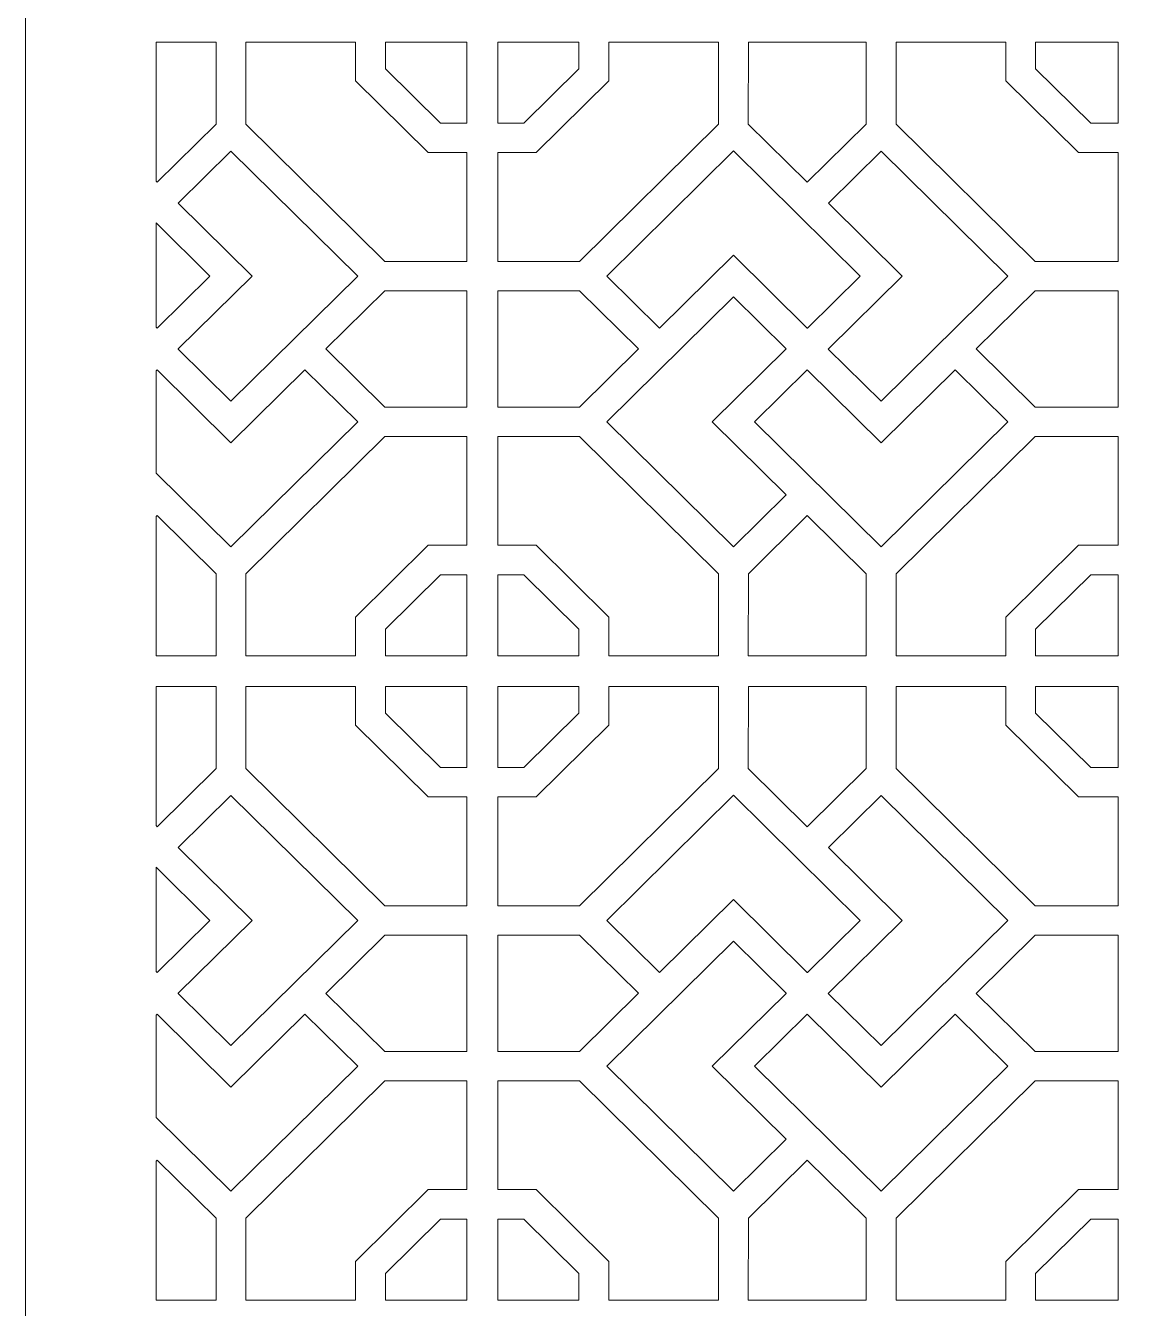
# Model space of a CAD drawing. Header units: centimetres. Extents: x 1.9 to 13.6, y -8.7 to 8.9.
# Drawn here: x 1.881 to 4.703, y -2.838 to 0.427 of the extents above; entities that cross this region are included whole.
import ezdxf

# ---------------------------------------------------------------- set-up
doc = ezdxf.new("R2010")
doc.units = ezdxf.units.CM
doc.header["$MEASUREMENT"] = 0
doc.layers.add('layer 1', color=7, linetype='Continuous')

msp = doc.modelspace()

# ---------------------------------------------------------------- linework, layer by layer
at = {"layer": 'layer 1', "color": 7, "lineweight": 9}
for points, knots in [([(1.88079, 8.91238), (1.88079, 8.91238), (7.52596, 8.91238), (7.52596, 8.91238), (7.52596, 8.91238), (7.52596, 8.91238), (7.52596, -8.68727), (7.52596, -8.68727), (7.52596, -8.68727), (7.52596, -8.68727), (1.88079, -8.68727), (1.88079, -8.68727), (1.88079, -8.68727), (1.88079, -8.68727), (1.88079, 8.91238), (1.88079, 8.91238)], [0, 0, 0, 0, 0.2, 0.2, 0.2, 0.2, 0.4, 0.4, 0.4, 0.4, 0.6, 0.6, 0.6, 0.6, 1, 1, 1, 1]), ([(2.21286, 0.03115), (2.21286, 0.03115), (2.21555, 0.02849), (2.21555, 0.02849), (2.21555, 0.02849), (2.21555, 0.02849), (2.36549, 0.17646), (2.36549, 0.17646), (2.36549, 0.17646), (2.36549, 0.17646), (2.36549, 0.38508), (2.36549, 0.38508), (2.36549, 0.38508), (2.36549, 0.38508), (2.21286, 0.38508), (2.21286, 0.38508), (2.21286, 0.38508), (2.21286, 0.38508), (2.21286, 0.03115), (2.21286, 0.03115)], [0, 0, 0, 0, 0.1666667, 0.1666667, 0.1666667, 0.1666667, 0.3333333, 0.3333333, 0.3333333, 0.3333333, 0.5, 0.5, 0.5, 0.5, 0.6666667, 0.6666667, 0.6666667, 0.6666667, 1, 1, 1, 1]), ([(3.00364, -0.17287), (3.00364, -0.17287), (3.00364, 0.10407), (3.00364, 0.10407), (3.00364, 0.10407), (3.00364, 0.10407), (2.90591, 0.10407), (2.90591, 0.10407), (2.90591, 0.10407), (2.90591, 0.10407), (2.72093, 0.28661), (2.72093, 0.28661), (2.72093, 0.28661), (2.72093, 0.28661), (2.72093, 0.38508), (2.72093, 0.38508), (2.72093, 0.38508), (2.72093, 0.38508), (2.44133, 0.38508), (2.44133, 0.38508), (2.44133, 0.38508), (2.44133, 0.38508), (2.44133, 0.17655), (2.44133, 0.17655), (2.44133, 0.17655), (2.44133, 0.17655), (2.79541, -0.17287), (2.79541, -0.17287), (2.79541, -0.17287), (2.79541, -0.17287), (3.00364, -0.17287), (3.00364, -0.17287)], [0, 0, 0, 0, 0.1111111, 0.1111111, 0.1111111, 0.1111111, 0.2222222, 0.2222222, 0.2222222, 0.2222222, 0.3333333, 0.3333333, 0.3333333, 0.3333333, 0.4444444, 0.4444444, 0.4444444, 0.4444444, 0.5555556, 0.5555556, 0.5555556, 0.5555556, 0.6666667, 0.6666667, 0.6666667, 0.6666667, 0.7777778, 0.7777778, 0.7777778, 0.7777778, 1, 1, 1, 1]), ([(3.00364, 0.17891), (3.00364, 0.17891), (3.00364, 0.38508), (3.00364, 0.38508), (3.00364, 0.38508), (3.00364, 0.38508), (2.79677, 0.38508), (2.79677, 0.38508), (2.79677, 0.38508), (2.79677, 0.38508), (2.79677, 0.31762), (2.79677, 0.31762), (2.79677, 0.31762), (2.79677, 0.31762), (2.93732, 0.17891), (2.93732, 0.17891), (2.93732, 0.17891), (2.93732, 0.17891), (3.00364, 0.17891), (3.00364, 0.17891)], [0, 0, 0, 0, 0.1666667, 0.1666667, 0.1666667, 0.1666667, 0.3333333, 0.3333333, 0.3333333, 0.3333333, 0.5, 0.5, 0.5, 0.5, 0.6666667, 0.6666667, 0.6666667, 0.6666667, 1, 1, 1, 1]), ([(3.08248, 0.38508), (3.08248, 0.38508), (3.08248, 0.17891), (3.08248, 0.17891), (3.08248, 0.17891), (3.08248, 0.17891), (3.1488, 0.17891), (3.1488, 0.17891), (3.1488, 0.17891), (3.1488, 0.17891), (3.28936, 0.31762), (3.28936, 0.31762), (3.28936, 0.31762), (3.28936, 0.31762), (3.28936, 0.38508), (3.28936, 0.38508), (3.28936, 0.38508), (3.28936, 0.38508), (3.08248, 0.38508), (3.08248, 0.38508)], [0, 0, 0, 0, 0.1666667, 0.1666667, 0.1666667, 0.1666667, 0.3333333, 0.3333333, 0.3333333, 0.3333333, 0.5, 0.5, 0.5, 0.5, 0.6666667, 0.6666667, 0.6666667, 0.6666667, 1, 1, 1, 1]), ([(3.08248, 0.10407), (3.08248, 0.10407), (3.08248, -0.17287), (3.08248, -0.17287), (3.08248, -0.17287), (3.08248, -0.17287), (3.29048, -0.17287), (3.29048, -0.17287), (3.29048, -0.17287), (3.29048, -0.17287), (3.6448, 0.17679), (3.6448, 0.17679), (3.6448, 0.17679), (3.6448, 0.17679), (3.6448, 0.38508), (3.6448, 0.38508), (3.6448, 0.38508), (3.6448, 0.38508), (3.3652, 0.38508), (3.3652, 0.38508), (3.3652, 0.38508), (3.3652, 0.38508), (3.3652, 0.28661), (3.3652, 0.28661), (3.3652, 0.28661), (3.3652, 0.28661), (3.18022, 0.10407), (3.18022, 0.10407), (3.18022, 0.10407), (3.18022, 0.10407), (3.08248, 0.10407), (3.08248, 0.10407)], [0, 0, 0, 0, 0.1111111, 0.1111111, 0.1111111, 0.1111111, 0.2222222, 0.2222222, 0.2222222, 0.2222222, 0.3333333, 0.3333333, 0.3333333, 0.3333333, 0.4444444, 0.4444444, 0.4444444, 0.4444444, 0.5555556, 0.5555556, 0.5555556, 0.5555556, 0.6666667, 0.6666667, 0.6666667, 0.6666667, 0.7777778, 0.7777778, 0.7777778, 0.7777778, 1, 1, 1, 1]), ([(3.72064, 0.38508), (3.72064, 0.38508), (3.72063, 0.1767), (3.72063, 0.1767), (3.72063, 0.1767), (3.72063, 0.1767), (3.87082, 0.02849), (3.87082, 0.02849), (3.87082, 0.02849), (3.87082, 0.02849), (4.02076, 0.17646), (4.02076, 0.17646), (4.02076, 0.17646), (4.02076, 0.17646), (4.02076, 0.38508), (4.02076, 0.38508), (4.02076, 0.38508), (4.02076, 0.38508), (3.72064, 0.38508), (3.72064, 0.38508)], [0, 0, 0, 0, 0.1666667, 0.1666667, 0.1666667, 0.1666667, 0.3333333, 0.3333333, 0.3333333, 0.3333333, 0.5, 0.5, 0.5, 0.5, 0.6666667, 0.6666667, 0.6666667, 0.6666667, 1, 1, 1, 1]), ([(4.56118, 0.10407), (4.56118, 0.10407), (4.3762, 0.28661), (4.3762, 0.28661), (4.3762, 0.28661), (4.3762, 0.28661), (4.3762, 0.38508), (4.3762, 0.38508), (4.3762, 0.38508), (4.3762, 0.38508), (4.0966, 0.38508), (4.0966, 0.38508), (4.0966, 0.38508), (4.0966, 0.38508), (4.09659, 0.17655), (4.09659, 0.17655), (4.09659, 0.17655), (4.09659, 0.17655), (4.45068, -0.17287), (4.45068, -0.17287), (4.45068, -0.17287), (4.45068, -0.17287), (4.66191, -0.17287), (4.66191, -0.17287), (4.66191, -0.17287), (4.66191, -0.17287), (4.66191, 0.10407), (4.66191, 0.10407), (4.66191, 0.10407), (4.66191, 0.10407), (4.56118, 0.10407), (4.56118, 0.10407)], [0, 0, 0, 0, 0.1111111, 0.1111111, 0.1111111, 0.1111111, 0.2222222, 0.2222222, 0.2222222, 0.2222222, 0.3333333, 0.3333333, 0.3333333, 0.3333333, 0.4444444, 0.4444444, 0.4444444, 0.4444444, 0.5555556, 0.5555556, 0.5555556, 0.5555556, 0.6666667, 0.6666667, 0.6666667, 0.6666667, 0.7777778, 0.7777778, 0.7777778, 0.7777778, 1, 1, 1, 1]), ([(4.66191, 0.17891), (4.66191, 0.17891), (4.66191, 0.38508), (4.66191, 0.38508), (4.66191, 0.38508), (4.66191, 0.38508), (4.45203, 0.38508), (4.45203, 0.38508), (4.45203, 0.38508), (4.45203, 0.38508), (4.45203, 0.31762), (4.45203, 0.31762), (4.45203, 0.31762), (4.45203, 0.31762), (4.59259, 0.17891), (4.59259, 0.17891), (4.59259, 0.17891), (4.59259, 0.17891), (4.66191, 0.17891), (4.66191, 0.17891)], [0, 0, 0, 0, 0.1666667, 0.1666667, 0.1666667, 0.1666667, 0.3333333, 0.3333333, 0.3333333, 0.3333333, 0.5, 0.5, 0.5, 0.5, 0.6666667, 0.6666667, 0.6666667, 0.6666667, 1, 1, 1, 1]), ([(2.26925, -0.39561), (2.26925, -0.39561), (2.26932, -0.39567), (2.26932, -0.39567), (2.26932, -0.39567), (2.26932, -0.39567), (2.269, -0.39598), (2.269, -0.39598), (2.269, -0.39598), (2.269, -0.39598), (2.40346, -0.52867), (2.40346, -0.52867), (2.40346, -0.52867), (2.40346, -0.52867), (2.72609, -0.21029), (2.72609, -0.21029), (2.72609, -0.21029), (2.72609, -0.21029), (2.40346, 0.10809), (2.40346, 0.10809), (2.40346, 0.10809), (2.40346, 0.10809), (2.26918, -0.02442), (2.26918, -0.02442), (2.26918, -0.02442), (2.26918, -0.02442), (2.45728, -0.21005), (2.45728, -0.21005), (2.45728, -0.21005), (2.45728, -0.21005), (2.26925, -0.39561), (2.26925, -0.39561)], [0, 0, 0, 0, 0.1111111, 0.1111111, 0.1111111, 0.1111111, 0.2222222, 0.2222222, 0.2222222, 0.2222222, 0.3333333, 0.3333333, 0.3333333, 0.3333333, 0.4444444, 0.4444444, 0.4444444, 0.4444444, 0.5555556, 0.5555556, 0.5555556, 0.5555556, 0.6666667, 0.6666667, 0.6666667, 0.6666667, 0.7777778, 0.7777778, 0.7777778, 0.7777778, 1, 1, 1, 1]), ([(3.87059, -0.3426), (3.87059, -0.3426), (3.87067, -0.34253), (3.87067, -0.34253), (3.87067, -0.34253), (3.87067, -0.34253), (3.87086, -0.34273), (3.87086, -0.34273), (3.87086, -0.34273), (3.87086, -0.34273), (4.0053, -0.21005), (4.0053, -0.21005), (4.0053, -0.21005), (4.0053, -0.21005), (3.68268, 0.10832), (3.68268, 0.10832), (3.68268, 0.10832), (3.68268, 0.10832), (3.36005, -0.21005), (3.36005, -0.21005), (3.36005, -0.21005), (3.36005, -0.21005), (3.49456, -0.34279), (3.49456, -0.34279), (3.49456, -0.34279), (3.49456, -0.34279), (3.68267, -0.15716), (3.68267, -0.15716), (3.68267, -0.15716), (3.68267, -0.15716), (3.87059, -0.3426), (3.87059, -0.3426)], [0, 0, 0, 0, 0.1111111, 0.1111111, 0.1111111, 0.1111111, 0.2222222, 0.2222222, 0.2222222, 0.2222222, 0.3333333, 0.3333333, 0.3333333, 0.3333333, 0.4444444, 0.4444444, 0.4444444, 0.4444444, 0.5555556, 0.5555556, 0.5555556, 0.5555556, 0.6666667, 0.6666667, 0.6666667, 0.6666667, 0.7777778, 0.7777778, 0.7777778, 0.7777778, 1, 1, 1, 1]), ([(3.92451, -0.39561), (3.92451, -0.39561), (3.92458, -0.39567), (3.92458, -0.39567), (3.92458, -0.39567), (3.92458, -0.39567), (3.92427, -0.39598), (3.92427, -0.39598), (3.92427, -0.39598), (3.92427, -0.39598), (4.05873, -0.52867), (4.05873, -0.52867), (4.05873, -0.52867), (4.05873, -0.52867), (4.38135, -0.21029), (4.38135, -0.21029), (4.38135, -0.21029), (4.38135, -0.21029), (4.05873, 0.10809), (4.05873, 0.10809), (4.05873, 0.10809), (4.05873, 0.10809), (3.92444, -0.02442), (3.92444, -0.02442), (3.92444, -0.02442), (3.92444, -0.02442), (4.11255, -0.21005), (4.11255, -0.21005), (4.11255, -0.21005), (4.11255, -0.21005), (3.92451, -0.39561), (3.92451, -0.39561)], [0, 0, 0, 0, 0.1111111, 0.1111111, 0.1111111, 0.1111111, 0.2222222, 0.2222222, 0.2222222, 0.2222222, 0.3333333, 0.3333333, 0.3333333, 0.3333333, 0.4444444, 0.4444444, 0.4444444, 0.4444444, 0.5555556, 0.5555556, 0.5555556, 0.5555556, 0.6666667, 0.6666667, 0.6666667, 0.6666667, 0.7777778, 0.7777778, 0.7777778, 0.7777778, 1, 1, 1, 1]), ([(2.21286, -0.34017), (2.21286, -0.34017), (2.21533, -0.3426), (2.21533, -0.3426), (2.21533, -0.3426), (2.21533, -0.3426), (2.2154, -0.34253), (2.2154, -0.34253), (2.2154, -0.34253), (2.2154, -0.34253), (2.21559, -0.34273), (2.21559, -0.34273), (2.21559, -0.34273), (2.21559, -0.34273), (2.35003, -0.21005), (2.35003, -0.21005), (2.35003, -0.21005), (2.35003, -0.21005), (2.21286, -0.07468), (2.21286, -0.07468), (2.21286, -0.07468), (2.21286, -0.07468), (2.21286, -0.34017), (2.21286, -0.34017)], [0, 0, 0, 0, 0.1428571, 0.1428571, 0.1428571, 0.1428571, 0.2857143, 0.2857143, 0.2857143, 0.2857143, 0.4285714, 0.4285714, 0.4285714, 0.4285714, 0.5714286, 0.5714286, 0.5714286, 0.5714286, 0.7142857, 0.7142857, 0.7142857, 0.7142857, 1, 1, 1, 1]), ([(3.00364, -0.54388), (3.00364, -0.54388), (3.00364, -0.24771), (3.00364, -0.24771), (3.00364, -0.24771), (3.00364, -0.24771), (2.79541, -0.24771), (2.79541, -0.24771), (2.79541, -0.24771), (2.79541, -0.24771), (2.64535, -0.3958), (2.64535, -0.3958), (2.64535, -0.3958), (2.64535, -0.3958), (2.79541, -0.54388), (2.79541, -0.54388), (2.79541, -0.54388), (2.79541, -0.54388), (3.00364, -0.54388), (3.00364, -0.54388)], [0, 0, 0, 0, 0.1666667, 0.1666667, 0.1666667, 0.1666667, 0.3333333, 0.3333333, 0.3333333, 0.3333333, 0.5, 0.5, 0.5, 0.5, 0.6666667, 0.6666667, 0.6666667, 0.6666667, 1, 1, 1, 1]), ([(3.08248, -0.24771), (3.08248, -0.24771), (3.08248, -0.54388), (3.08248, -0.54388), (3.08248, -0.54388), (3.08248, -0.54388), (3.29079, -0.54388), (3.29079, -0.54388), (3.29079, -0.54388), (3.29079, -0.54388), (3.44094, -0.39571), (3.44094, -0.39571), (3.44094, -0.39571), (3.44094, -0.39571), (3.29096, -0.24771), (3.29096, -0.24771), (3.29096, -0.24771), (3.29096, -0.24771), (3.08248, -0.24771), (3.08248, -0.24771)], [0, 0, 0, 0, 0.1666667, 0.1666667, 0.1666667, 0.1666667, 0.3333333, 0.3333333, 0.3333333, 0.3333333, 0.5, 0.5, 0.5, 0.5, 0.6666667, 0.6666667, 0.6666667, 0.6666667, 1, 1, 1, 1]), ([(4.66191, -0.24771), (4.66191, -0.24771), (4.45068, -0.24771), (4.45068, -0.24771), (4.45068, -0.24771), (4.45068, -0.24771), (4.30061, -0.3958), (4.30061, -0.3958), (4.30061, -0.3958), (4.30061, -0.3958), (4.45068, -0.54388), (4.45068, -0.54388), (4.45068, -0.54388), (4.45068, -0.54388), (4.66191, -0.54388), (4.66191, -0.54388), (4.66191, -0.54388), (4.66191, -0.54388), (4.66191, -0.24771), (4.66191, -0.24771)], [0, 0, 0, 0, 0.1666667, 0.1666667, 0.1666667, 0.1666667, 0.3333333, 0.3333333, 0.3333333, 0.3333333, 0.5, 0.5, 0.5, 0.5, 0.6666667, 0.6666667, 0.6666667, 0.6666667, 1, 1, 1, 1]), ([(3.81684, -0.39571), (3.81684, -0.39571), (3.817, -0.39555), (3.817, -0.39555), (3.817, -0.39555), (3.817, -0.39555), (3.68268, -0.263), (3.68268, -0.263), (3.68268, -0.263), (3.68268, -0.263), (3.36005, -0.58137), (3.36005, -0.58137), (3.36005, -0.58137), (3.36005, -0.58137), (3.68267, -0.89975), (3.68267, -0.89975), (3.68267, -0.89975), (3.68267, -0.89975), (3.81711, -0.76709), (3.81711, -0.76709), (3.81711, -0.76709), (3.81711, -0.76709), (3.62885, -0.5813), (3.62885, -0.5813), (3.62885, -0.5813), (3.62885, -0.5813), (3.81688, -0.39575), (3.81688, -0.39575), (3.81688, -0.39575), (3.81688, -0.39575), (3.81684, -0.39571), (3.81684, -0.39571)], [0, 0, 0, 0, 0.1111111, 0.1111111, 0.1111111, 0.1111111, 0.2222222, 0.2222222, 0.2222222, 0.2222222, 0.3333333, 0.3333333, 0.3333333, 0.3333333, 0.4444444, 0.4444444, 0.4444444, 0.4444444, 0.5555556, 0.5555556, 0.5555556, 0.5555556, 0.6666667, 0.6666667, 0.6666667, 0.6666667, 0.7777778, 0.7777778, 0.7777778, 0.7777778, 1, 1, 1, 1]), ([(2.21286, -0.71159), (2.21286, -0.71159), (2.40346, -0.89968), (2.40346, -0.89968), (2.40346, -0.89968), (2.40346, -0.89968), (2.72609, -0.5813), (2.72609, -0.5813), (2.72609, -0.5813), (2.72609, -0.5813), (2.59172, -0.44871), (2.59172, -0.44871), (2.59172, -0.44871), (2.59172, -0.44871), (2.40346, -0.6345), (2.40346, -0.6345), (2.40346, -0.6345), (2.40346, -0.6345), (2.21519, -0.44871), (2.21519, -0.44871), (2.21519, -0.44871), (2.21519, -0.44871), (2.21286, -0.45101), (2.21286, -0.45101), (2.21286, -0.45101), (2.21286, -0.45101), (2.21286, -0.71159), (2.21286, -0.71159)], [0, 0, 0, 0, 0.125, 0.125, 0.125, 0.125, 0.25, 0.25, 0.25, 0.25, 0.375, 0.375, 0.375, 0.375, 0.5, 0.5, 0.5, 0.5, 0.625, 0.625, 0.625, 0.625, 0.75, 0.75, 0.75, 0.75, 1, 1, 1, 1]), ([(3.87046, -0.44871), (3.87046, -0.44871), (3.7361, -0.5813), (3.7361, -0.5813), (3.7361, -0.5813), (3.7361, -0.5813), (4.05873, -0.89968), (4.05873, -0.89968), (4.05873, -0.89968), (4.05873, -0.89968), (4.38135, -0.5813), (4.38135, -0.5813), (4.38135, -0.5813), (4.38135, -0.5813), (4.24699, -0.44871), (4.24699, -0.44871), (4.24699, -0.44871), (4.24699, -0.44871), (4.05873, -0.6345), (4.05873, -0.6345), (4.05873, -0.6345), (4.05873, -0.6345), (3.87046, -0.44871), (3.87046, -0.44871)], [0, 0, 0, 0, 0.1428571, 0.1428571, 0.1428571, 0.1428571, 0.2857143, 0.2857143, 0.2857143, 0.2857143, 0.4285714, 0.4285714, 0.4285714, 0.4285714, 0.5714286, 0.5714286, 0.5714286, 0.5714286, 0.7142857, 0.7142857, 0.7142857, 0.7142857, 1, 1, 1, 1]), ([(3.00364, -0.89549), (3.00364, -0.89549), (3.00364, -0.61872), (3.00364, -0.61872), (3.00364, -0.61872), (3.00364, -0.61872), (2.79541, -0.61872), (2.79541, -0.61872), (2.79541, -0.61872), (2.79541, -0.61872), (2.44133, -0.96814), (2.44133, -0.96814), (2.44133, -0.96814), (2.44133, -0.96814), (2.44133, -1.17651), (2.44133, -1.17651), (2.44133, -1.17651), (2.44133, -1.17651), (2.72093, -1.17651), (2.72093, -1.17651), (2.72093, -1.17651), (2.72093, -1.17651), (2.72093, -1.07804), (2.72093, -1.07804), (2.72093, -1.07804), (2.72093, -1.07804), (2.90591, -0.89549), (2.90591, -0.89549), (2.90591, -0.89549), (2.90591, -0.89549), (3.00364, -0.89549), (3.00364, -0.89549)], [0, 0, 0, 0, 0.1111111, 0.1111111, 0.1111111, 0.1111111, 0.2222222, 0.2222222, 0.2222222, 0.2222222, 0.3333333, 0.3333333, 0.3333333, 0.3333333, 0.4444444, 0.4444444, 0.4444444, 0.4444444, 0.5555556, 0.5555556, 0.5555556, 0.5555556, 0.6666667, 0.6666667, 0.6666667, 0.6666667, 0.7777778, 0.7777778, 0.7777778, 0.7777778, 1, 1, 1, 1]), ([(3.08248, -0.61872), (3.08248, -0.61872), (3.08248, -0.89549), (3.08248, -0.89549), (3.08248, -0.89549), (3.08248, -0.89549), (3.18022, -0.89549), (3.18022, -0.89549), (3.18022, -0.89549), (3.18022, -0.89549), (3.3652, -1.07804), (3.3652, -1.07804), (3.3652, -1.07804), (3.3652, -1.07804), (3.3652, -1.17651), (3.3652, -1.17651), (3.3652, -1.17651), (3.3652, -1.17651), (3.6448, -1.17651), (3.6448, -1.17651), (3.6448, -1.17651), (3.6448, -1.17651), (3.6448, -0.9682), (3.6448, -0.9682), (3.6448, -0.9682), (3.6448, -0.9682), (3.29065, -0.61872), (3.29065, -0.61872), (3.29065, -0.61872), (3.29065, -0.61872), (3.08248, -0.61872), (3.08248, -0.61872)], [0, 0, 0, 0, 0.1111111, 0.1111111, 0.1111111, 0.1111111, 0.2222222, 0.2222222, 0.2222222, 0.2222222, 0.3333333, 0.3333333, 0.3333333, 0.3333333, 0.4444444, 0.4444444, 0.4444444, 0.4444444, 0.5555556, 0.5555556, 0.5555556, 0.5555556, 0.6666667, 0.6666667, 0.6666667, 0.6666667, 0.7777778, 0.7777778, 0.7777778, 0.7777778, 1, 1, 1, 1]), ([(4.56118, -0.89549), (4.56118, -0.89549), (4.66191, -0.89549), (4.66191, -0.89549), (4.66191, -0.89549), (4.66191, -0.89549), (4.66191, -0.61872), (4.66191, -0.61872), (4.66191, -0.61872), (4.66191, -0.61872), (4.45068, -0.61872), (4.45068, -0.61872), (4.45068, -0.61872), (4.45068, -0.61872), (4.0966, -0.96814), (4.0966, -0.96814), (4.0966, -0.96814), (4.0966, -0.96814), (4.09659, -1.17651), (4.09659, -1.17651), (4.09659, -1.17651), (4.09659, -1.17651), (4.3762, -1.17651), (4.3762, -1.17651), (4.3762, -1.17651), (4.3762, -1.17651), (4.3762, -1.07804), (4.3762, -1.07804), (4.3762, -1.07804), (4.3762, -1.07804), (4.56118, -0.89549), (4.56118, -0.89549)], [0, 0, 0, 0, 0.1111111, 0.1111111, 0.1111111, 0.1111111, 0.2222222, 0.2222222, 0.2222222, 0.2222222, 0.3333333, 0.3333333, 0.3333333, 0.3333333, 0.4444444, 0.4444444, 0.4444444, 0.4444444, 0.5555556, 0.5555556, 0.5555556, 0.5555556, 0.6666667, 0.6666667, 0.6666667, 0.6666667, 0.7777778, 0.7777778, 0.7777778, 0.7777778, 1, 1, 1, 1]), ([(2.21286, -1.17651), (2.21286, -1.17651), (2.36549, -1.17651), (2.36549, -1.17651), (2.36549, -1.17651), (2.36549, -1.17651), (2.36549, -0.96805), (2.36549, -0.96805), (2.36549, -0.96805), (2.36549, -0.96805), (2.21547, -0.82), (2.21547, -0.82), (2.21547, -0.82), (2.21547, -0.82), (2.21286, -0.82258), (2.21286, -0.82258), (2.21286, -0.82258), (2.21286, -0.82258), (2.21286, -1.17651), (2.21286, -1.17651)], [0, 0, 0, 0, 0.1666667, 0.1666667, 0.1666667, 0.1666667, 0.3333333, 0.3333333, 0.3333333, 0.3333333, 0.5, 0.5, 0.5, 0.5, 0.6666667, 0.6666667, 0.6666667, 0.6666667, 1, 1, 1, 1]), ([(4.02076, -1.17651), (4.02076, -1.17651), (4.02076, -0.96805), (4.02076, -0.96805), (4.02076, -0.96805), (4.02076, -0.96805), (3.87073, -0.82), (3.87073, -0.82), (3.87073, -0.82), (3.87073, -0.82), (3.72064, -0.96812), (3.72064, -0.96812), (3.72064, -0.96812), (3.72064, -0.96812), (3.72063, -1.17651), (3.72063, -1.17651), (3.72063, -1.17651), (3.72063, -1.17651), (4.02076, -1.17651), (4.02076, -1.17651)], [0, 0, 0, 0, 0.1666667, 0.1666667, 0.1666667, 0.1666667, 0.3333333, 0.3333333, 0.3333333, 0.3333333, 0.5, 0.5, 0.5, 0.5, 0.6666667, 0.6666667, 0.6666667, 0.6666667, 1, 1, 1, 1]), ([(3.00364, -1.17651), (3.00364, -1.17651), (3.00364, -0.97033), (3.00364, -0.97033), (3.00364, -0.97033), (3.00364, -0.97033), (2.93732, -0.97033), (2.93732, -0.97033), (2.93732, -0.97033), (2.93732, -0.97033), (2.79677, -1.10904), (2.79677, -1.10904), (2.79677, -1.10904), (2.79677, -1.10904), (2.79677, -1.17651), (2.79677, -1.17651), (2.79677, -1.17651), (2.79677, -1.17651), (3.00364, -1.17651), (3.00364, -1.17651)], [0, 0, 0, 0, 0.1666667, 0.1666667, 0.1666667, 0.1666667, 0.3333333, 0.3333333, 0.3333333, 0.3333333, 0.5, 0.5, 0.5, 0.5, 0.6666667, 0.6666667, 0.6666667, 0.6666667, 1, 1, 1, 1]), ([(3.08248, -0.97033), (3.08248, -0.97033), (3.08248, -1.17651), (3.08248, -1.17651), (3.08248, -1.17651), (3.08248, -1.17651), (3.28936, -1.17651), (3.28936, -1.17651), (3.28936, -1.17651), (3.28936, -1.17651), (3.28936, -1.10904), (3.28936, -1.10904), (3.28936, -1.10904), (3.28936, -1.10904), (3.1488, -0.97033), (3.1488, -0.97033), (3.1488, -0.97033), (3.1488, -0.97033), (3.08248, -0.97033), (3.08248, -0.97033)], [0, 0, 0, 0, 0.1666667, 0.1666667, 0.1666667, 0.1666667, 0.3333333, 0.3333333, 0.3333333, 0.3333333, 0.5, 0.5, 0.5, 0.5, 0.6666667, 0.6666667, 0.6666667, 0.6666667, 1, 1, 1, 1]), ([(4.66191, -0.97033), (4.66191, -0.97033), (4.59259, -0.97033), (4.59259, -0.97033), (4.59259, -0.97033), (4.59259, -0.97033), (4.45203, -1.10904), (4.45203, -1.10904), (4.45203, -1.10904), (4.45203, -1.10904), (4.45203, -1.17651), (4.45203, -1.17651), (4.45203, -1.17651), (4.45203, -1.17651), (4.66191, -1.17651), (4.66191, -1.17651), (4.66191, -1.17651), (4.66191, -1.17651), (4.66191, -0.97033), (4.66191, -0.97033)], [0, 0, 0, 0, 0.1666667, 0.1666667, 0.1666667, 0.1666667, 0.3333333, 0.3333333, 0.3333333, 0.3333333, 0.5, 0.5, 0.5, 0.5, 0.6666667, 0.6666667, 0.6666667, 0.6666667, 1, 1, 1, 1]), ([(2.21286, -1.60915), (2.21286, -1.60915), (2.21555, -1.61181), (2.21555, -1.61181), (2.21555, -1.61181), (2.21555, -1.61181), (2.36549, -1.46384), (2.36549, -1.46384), (2.36549, -1.46384), (2.36549, -1.46384), (2.36549, -1.25521), (2.36549, -1.25521), (2.36549, -1.25521), (2.36549, -1.25521), (2.21286, -1.25521), (2.21286, -1.25521), (2.21286, -1.25521), (2.21286, -1.25521), (2.21286, -1.60915), (2.21286, -1.60915)], [0, 0, 0, 0, 0.1666667, 0.1666667, 0.1666667, 0.1666667, 0.3333333, 0.3333333, 0.3333333, 0.3333333, 0.5, 0.5, 0.5, 0.5, 0.6666667, 0.6666667, 0.6666667, 0.6666667, 1, 1, 1, 1]), ([(3.00364, -1.81317), (3.00364, -1.81317), (3.00364, -1.53623), (3.00364, -1.53623), (3.00364, -1.53623), (3.00364, -1.53623), (2.90591, -1.53623), (2.90591, -1.53623), (2.90591, -1.53623), (2.90591, -1.53623), (2.72093, -1.35368), (2.72093, -1.35368), (2.72093, -1.35368), (2.72093, -1.35368), (2.72093, -1.25521), (2.72093, -1.25521), (2.72093, -1.25521), (2.72093, -1.25521), (2.44133, -1.25521), (2.44133, -1.25521), (2.44133, -1.25521), (2.44133, -1.25521), (2.44133, -1.46376), (2.44133, -1.46376), (2.44133, -1.46376), (2.44133, -1.46376), (2.79541, -1.81317), (2.79541, -1.81317), (2.79541, -1.81317), (2.79541, -1.81317), (3.00364, -1.81317), (3.00364, -1.81317)], [0, 0, 0, 0, 0.1111111, 0.1111111, 0.1111111, 0.1111111, 0.2222222, 0.2222222, 0.2222222, 0.2222222, 0.3333333, 0.3333333, 0.3333333, 0.3333333, 0.4444444, 0.4444444, 0.4444444, 0.4444444, 0.5555556, 0.5555556, 0.5555556, 0.5555556, 0.6666667, 0.6666667, 0.6666667, 0.6666667, 0.7777778, 0.7777778, 0.7777778, 0.7777778, 1, 1, 1, 1]), ([(3.00364, -1.46139), (3.00364, -1.46139), (3.00364, -1.25521), (3.00364, -1.25521), (3.00364, -1.25521), (3.00364, -1.25521), (2.79677, -1.25521), (2.79677, -1.25521), (2.79677, -1.25521), (2.79677, -1.25521), (2.79677, -1.32269), (2.79677, -1.32269), (2.79677, -1.32269), (2.79677, -1.32269), (2.93732, -1.46139), (2.93732, -1.46139), (2.93732, -1.46139), (2.93732, -1.46139), (3.00364, -1.46139), (3.00364, -1.46139)], [0, 0, 0, 0, 0.1666667, 0.1666667, 0.1666667, 0.1666667, 0.3333333, 0.3333333, 0.3333333, 0.3333333, 0.5, 0.5, 0.5, 0.5, 0.6666667, 0.6666667, 0.6666667, 0.6666667, 1, 1, 1, 1]), ([(3.08248, -1.25521), (3.08248, -1.25521), (3.08248, -1.46139), (3.08248, -1.46139), (3.08248, -1.46139), (3.08248, -1.46139), (3.1488, -1.46139), (3.1488, -1.46139), (3.1488, -1.46139), (3.1488, -1.46139), (3.28936, -1.32269), (3.28936, -1.32269), (3.28936, -1.32269), (3.28936, -1.32269), (3.28936, -1.25521), (3.28936, -1.25521), (3.28936, -1.25521), (3.28936, -1.25521), (3.08248, -1.25521), (3.08248, -1.25521)], [0, 0, 0, 0, 0.1666667, 0.1666667, 0.1666667, 0.1666667, 0.3333333, 0.3333333, 0.3333333, 0.3333333, 0.5, 0.5, 0.5, 0.5, 0.6666667, 0.6666667, 0.6666667, 0.6666667, 1, 1, 1, 1]), ([(3.08248, -1.53623), (3.08248, -1.53623), (3.08248, -1.81317), (3.08248, -1.81317), (3.08248, -1.81317), (3.08248, -1.81317), (3.29048, -1.81317), (3.29048, -1.81317), (3.29048, -1.81317), (3.29048, -1.81317), (3.6448, -1.46352), (3.6448, -1.46352), (3.6448, -1.46352), (3.6448, -1.46352), (3.6448, -1.25521), (3.6448, -1.25521), (3.6448, -1.25521), (3.6448, -1.25521), (3.3652, -1.25521), (3.3652, -1.25521), (3.3652, -1.25521), (3.3652, -1.25521), (3.3652, -1.35368), (3.3652, -1.35368), (3.3652, -1.35368), (3.3652, -1.35368), (3.18022, -1.53623), (3.18022, -1.53623), (3.18022, -1.53623), (3.18022, -1.53623), (3.08248, -1.53623), (3.08248, -1.53623)], [0, 0, 0, 0, 0.1111111, 0.1111111, 0.1111111, 0.1111111, 0.2222222, 0.2222222, 0.2222222, 0.2222222, 0.3333333, 0.3333333, 0.3333333, 0.3333333, 0.4444444, 0.4444444, 0.4444444, 0.4444444, 0.5555556, 0.5555556, 0.5555556, 0.5555556, 0.6666667, 0.6666667, 0.6666667, 0.6666667, 0.7777778, 0.7777778, 0.7777778, 0.7777778, 1, 1, 1, 1]), ([(3.72064, -1.25521), (3.72064, -1.25521), (3.72063, -1.4636), (3.72063, -1.4636), (3.72063, -1.4636), (3.72063, -1.4636), (3.87082, -1.61181), (3.87082, -1.61181), (3.87082, -1.61181), (3.87082, -1.61181), (4.02076, -1.46384), (4.02076, -1.46384), (4.02076, -1.46384), (4.02076, -1.46384), (4.02076, -1.25521), (4.02076, -1.25521), (4.02076, -1.25521), (4.02076, -1.25521), (3.72064, -1.25521), (3.72064, -1.25521)], [0, 0, 0, 0, 0.1666667, 0.1666667, 0.1666667, 0.1666667, 0.3333333, 0.3333333, 0.3333333, 0.3333333, 0.5, 0.5, 0.5, 0.5, 0.6666667, 0.6666667, 0.6666667, 0.6666667, 1, 1, 1, 1]), ([(4.56118, -1.53623), (4.56118, -1.53623), (4.3762, -1.35368), (4.3762, -1.35368), (4.3762, -1.35368), (4.3762, -1.35368), (4.3762, -1.25521), (4.3762, -1.25521), (4.3762, -1.25521), (4.3762, -1.25521), (4.0966, -1.25521), (4.0966, -1.25521), (4.0966, -1.25521), (4.0966, -1.25521), (4.09659, -1.46376), (4.09659, -1.46376), (4.09659, -1.46376), (4.09659, -1.46376), (4.45068, -1.81317), (4.45068, -1.81317), (4.45068, -1.81317), (4.45068, -1.81317), (4.66191, -1.81317), (4.66191, -1.81317), (4.66191, -1.81317), (4.66191, -1.81317), (4.66191, -1.53623), (4.66191, -1.53623), (4.66191, -1.53623), (4.66191, -1.53623), (4.56118, -1.53623), (4.56118, -1.53623)], [0, 0, 0, 0, 0.1111111, 0.1111111, 0.1111111, 0.1111111, 0.2222222, 0.2222222, 0.2222222, 0.2222222, 0.3333333, 0.3333333, 0.3333333, 0.3333333, 0.4444444, 0.4444444, 0.4444444, 0.4444444, 0.5555556, 0.5555556, 0.5555556, 0.5555556, 0.6666667, 0.6666667, 0.6666667, 0.6666667, 0.7777778, 0.7777778, 0.7777778, 0.7777778, 1, 1, 1, 1]), ([(4.66191, -1.46139), (4.66191, -1.46139), (4.66191, -1.25521), (4.66191, -1.25521), (4.66191, -1.25521), (4.66191, -1.25521), (4.45203, -1.25521), (4.45203, -1.25521), (4.45203, -1.25521), (4.45203, -1.25521), (4.45203, -1.32269), (4.45203, -1.32269), (4.45203, -1.32269), (4.45203, -1.32269), (4.59259, -1.46139), (4.59259, -1.46139), (4.59259, -1.46139), (4.59259, -1.46139), (4.66191, -1.46139), (4.66191, -1.46139)], [0, 0, 0, 0, 0.1666667, 0.1666667, 0.1666667, 0.1666667, 0.3333333, 0.3333333, 0.3333333, 0.3333333, 0.5, 0.5, 0.5, 0.5, 0.6666667, 0.6666667, 0.6666667, 0.6666667, 1, 1, 1, 1]), ([(2.26925, -2.03591), (2.26925, -2.03591), (2.26932, -2.03597), (2.26932, -2.03597), (2.26932, -2.03597), (2.26932, -2.03597), (2.269, -2.03628), (2.269, -2.03628), (2.269, -2.03628), (2.269, -2.03628), (2.40346, -2.16897), (2.40346, -2.16897), (2.40346, -2.16897), (2.40346, -2.16897), (2.72609, -1.85059), (2.72609, -1.85059), (2.72609, -1.85059), (2.72609, -1.85059), (2.40346, -1.53222), (2.40346, -1.53222), (2.40346, -1.53222), (2.40346, -1.53222), (2.26918, -1.66473), (2.26918, -1.66473), (2.26918, -1.66473), (2.26918, -1.66473), (2.45728, -1.85036), (2.45728, -1.85036), (2.45728, -1.85036), (2.45728, -1.85036), (2.26925, -2.03591), (2.26925, -2.03591)], [0, 0, 0, 0, 0.1111111, 0.1111111, 0.1111111, 0.1111111, 0.2222222, 0.2222222, 0.2222222, 0.2222222, 0.3333333, 0.3333333, 0.3333333, 0.3333333, 0.4444444, 0.4444444, 0.4444444, 0.4444444, 0.5555556, 0.5555556, 0.5555556, 0.5555556, 0.6666667, 0.6666667, 0.6666667, 0.6666667, 0.7777778, 0.7777778, 0.7777778, 0.7777778, 1, 1, 1, 1]), ([(3.87059, -1.9829), (3.87059, -1.9829), (3.87067, -1.98283), (3.87067, -1.98283), (3.87067, -1.98283), (3.87067, -1.98283), (3.87086, -1.98303), (3.87086, -1.98303), (3.87086, -1.98303), (3.87086, -1.98303), (4.0053, -1.85036), (4.0053, -1.85036), (4.0053, -1.85036), (4.0053, -1.85036), (3.68268, -1.53198), (3.68268, -1.53198), (3.68268, -1.53198), (3.68268, -1.53198), (3.36005, -1.85036), (3.36005, -1.85036), (3.36005, -1.85036), (3.36005, -1.85036), (3.49456, -1.9831), (3.49456, -1.9831), (3.49456, -1.9831), (3.49456, -1.9831), (3.68267, -1.79746), (3.68267, -1.79746), (3.68267, -1.79746), (3.68267, -1.79746), (3.87059, -1.9829), (3.87059, -1.9829)], [0, 0, 0, 0, 0.1111111, 0.1111111, 0.1111111, 0.1111111, 0.2222222, 0.2222222, 0.2222222, 0.2222222, 0.3333333, 0.3333333, 0.3333333, 0.3333333, 0.4444444, 0.4444444, 0.4444444, 0.4444444, 0.5555556, 0.5555556, 0.5555556, 0.5555556, 0.6666667, 0.6666667, 0.6666667, 0.6666667, 0.7777778, 0.7777778, 0.7777778, 0.7777778, 1, 1, 1, 1]), ([(3.92451, -2.03591), (3.92451, -2.03591), (3.92458, -2.03597), (3.92458, -2.03597), (3.92458, -2.03597), (3.92458, -2.03597), (3.92427, -2.03628), (3.92427, -2.03628), (3.92427, -2.03628), (3.92427, -2.03628), (4.05873, -2.16897), (4.05873, -2.16897), (4.05873, -2.16897), (4.05873, -2.16897), (4.38135, -1.85059), (4.38135, -1.85059), (4.38135, -1.85059), (4.38135, -1.85059), (4.05873, -1.53222), (4.05873, -1.53222), (4.05873, -1.53222), (4.05873, -1.53222), (3.92444, -1.66473), (3.92444, -1.66473), (3.92444, -1.66473), (3.92444, -1.66473), (4.11255, -1.85036), (4.11255, -1.85036), (4.11255, -1.85036), (4.11255, -1.85036), (3.92451, -2.03591), (3.92451, -2.03591)], [0, 0, 0, 0, 0.1111111, 0.1111111, 0.1111111, 0.1111111, 0.2222222, 0.2222222, 0.2222222, 0.2222222, 0.3333333, 0.3333333, 0.3333333, 0.3333333, 0.4444444, 0.4444444, 0.4444444, 0.4444444, 0.5555556, 0.5555556, 0.5555556, 0.5555556, 0.6666667, 0.6666667, 0.6666667, 0.6666667, 0.7777778, 0.7777778, 0.7777778, 0.7777778, 1, 1, 1, 1]), ([(2.21286, -1.98047), (2.21286, -1.98047), (2.21533, -1.9829), (2.21533, -1.9829), (2.21533, -1.9829), (2.21533, -1.9829), (2.2154, -1.98283), (2.2154, -1.98283), (2.2154, -1.98283), (2.2154, -1.98283), (2.21559, -1.98303), (2.21559, -1.98303), (2.21559, -1.98303), (2.21559, -1.98303), (2.35003, -1.85036), (2.35003, -1.85036), (2.35003, -1.85036), (2.35003, -1.85036), (2.21286, -1.71498), (2.21286, -1.71498), (2.21286, -1.71498), (2.21286, -1.71498), (2.21286, -1.98047), (2.21286, -1.98047)], [0, 0, 0, 0, 0.1428571, 0.1428571, 0.1428571, 0.1428571, 0.2857143, 0.2857143, 0.2857143, 0.2857143, 0.4285714, 0.4285714, 0.4285714, 0.4285714, 0.5714286, 0.5714286, 0.5714286, 0.5714286, 0.7142857, 0.7142857, 0.7142857, 0.7142857, 1, 1, 1, 1]), ([(3.00364, -2.18418), (3.00364, -2.18418), (3.00364, -1.88801), (3.00364, -1.88801), (3.00364, -1.88801), (3.00364, -1.88801), (2.79541, -1.88801), (2.79541, -1.88801), (2.79541, -1.88801), (2.79541, -1.88801), (2.64535, -2.0361), (2.64535, -2.0361), (2.64535, -2.0361), (2.64535, -2.0361), (2.79541, -2.18418), (2.79541, -2.18418), (2.79541, -2.18418), (2.79541, -2.18418), (3.00364, -2.18418), (3.00364, -2.18418)], [0, 0, 0, 0, 0.1666667, 0.1666667, 0.1666667, 0.1666667, 0.3333333, 0.3333333, 0.3333333, 0.3333333, 0.5, 0.5, 0.5, 0.5, 0.6666667, 0.6666667, 0.6666667, 0.6666667, 1, 1, 1, 1]), ([(3.08248, -1.88801), (3.08248, -1.88801), (3.08248, -2.18418), (3.08248, -2.18418), (3.08248, -2.18418), (3.08248, -2.18418), (3.29079, -2.18418), (3.29079, -2.18418), (3.29079, -2.18418), (3.29079, -2.18418), (3.44094, -2.03601), (3.44094, -2.03601), (3.44094, -2.03601), (3.44094, -2.03601), (3.29096, -1.88801), (3.29096, -1.88801), (3.29096, -1.88801), (3.29096, -1.88801), (3.08248, -1.88801), (3.08248, -1.88801)], [0, 0, 0, 0, 0.1666667, 0.1666667, 0.1666667, 0.1666667, 0.3333333, 0.3333333, 0.3333333, 0.3333333, 0.5, 0.5, 0.5, 0.5, 0.6666667, 0.6666667, 0.6666667, 0.6666667, 1, 1, 1, 1]), ([(4.66191, -1.88801), (4.66191, -1.88801), (4.45068, -1.88801), (4.45068, -1.88801), (4.45068, -1.88801), (4.45068, -1.88801), (4.30061, -2.0361), (4.30061, -2.0361), (4.30061, -2.0361), (4.30061, -2.0361), (4.45068, -2.18418), (4.45068, -2.18418), (4.45068, -2.18418), (4.45068, -2.18418), (4.66191, -2.18418), (4.66191, -2.18418), (4.66191, -2.18418), (4.66191, -2.18418), (4.66191, -1.88801), (4.66191, -1.88801)], [0, 0, 0, 0, 0.1666667, 0.1666667, 0.1666667, 0.1666667, 0.3333333, 0.3333333, 0.3333333, 0.3333333, 0.5, 0.5, 0.5, 0.5, 0.6666667, 0.6666667, 0.6666667, 0.6666667, 1, 1, 1, 1]), ([(3.81684, -2.03601), (3.81684, -2.03601), (3.817, -2.03585), (3.817, -2.03585), (3.817, -2.03585), (3.817, -2.03585), (3.68268, -1.9033), (3.68268, -1.9033), (3.68268, -1.9033), (3.68268, -1.9033), (3.36005, -2.22167), (3.36005, -2.22167), (3.36005, -2.22167), (3.36005, -2.22167), (3.68267, -2.54005), (3.68267, -2.54005), (3.68267, -2.54005), (3.68267, -2.54005), (3.81711, -2.40738), (3.81711, -2.40738), (3.81711, -2.40738), (3.81711, -2.40738), (3.62885, -2.2216), (3.62885, -2.2216), (3.62885, -2.2216), (3.62885, -2.2216), (3.81688, -2.03605), (3.81688, -2.03605), (3.81688, -2.03605), (3.81688, -2.03605), (3.81684, -2.03601), (3.81684, -2.03601)], [0, 0, 0, 0, 0.1111111, 0.1111111, 0.1111111, 0.1111111, 0.2222222, 0.2222222, 0.2222222, 0.2222222, 0.3333333, 0.3333333, 0.3333333, 0.3333333, 0.4444444, 0.4444444, 0.4444444, 0.4444444, 0.5555556, 0.5555556, 0.5555556, 0.5555556, 0.6666667, 0.6666667, 0.6666667, 0.6666667, 0.7777778, 0.7777778, 0.7777778, 0.7777778, 1, 1, 1, 1]), ([(2.21286, -2.35189), (2.21286, -2.35189), (2.40346, -2.53998), (2.40346, -2.53998), (2.40346, -2.53998), (2.40346, -2.53998), (2.72609, -2.2216), (2.72609, -2.2216), (2.72609, -2.2216), (2.72609, -2.2216), (2.59172, -2.08901), (2.59172, -2.08901), (2.59172, -2.08901), (2.59172, -2.08901), (2.40346, -2.2748), (2.40346, -2.2748), (2.40346, -2.2748), (2.40346, -2.2748), (2.21519, -2.08901), (2.21519, -2.08901), (2.21519, -2.08901), (2.21519, -2.08901), (2.21286, -2.09131), (2.21286, -2.09131), (2.21286, -2.09131), (2.21286, -2.09131), (2.21286, -2.35189), (2.21286, -2.35189)], [0, 0, 0, 0, 0.125, 0.125, 0.125, 0.125, 0.25, 0.25, 0.25, 0.25, 0.375, 0.375, 0.375, 0.375, 0.5, 0.5, 0.5, 0.5, 0.625, 0.625, 0.625, 0.625, 0.75, 0.75, 0.75, 0.75, 1, 1, 1, 1]), ([(3.87046, -2.08901), (3.87046, -2.08901), (3.7361, -2.2216), (3.7361, -2.2216), (3.7361, -2.2216), (3.7361, -2.2216), (4.05873, -2.53998), (4.05873, -2.53998), (4.05873, -2.53998), (4.05873, -2.53998), (4.38135, -2.2216), (4.38135, -2.2216), (4.38135, -2.2216), (4.38135, -2.2216), (4.24699, -2.08901), (4.24699, -2.08901), (4.24699, -2.08901), (4.24699, -2.08901), (4.05873, -2.2748), (4.05873, -2.2748), (4.05873, -2.2748), (4.05873, -2.2748), (3.87046, -2.08901), (3.87046, -2.08901)], [0, 0, 0, 0, 0.1428571, 0.1428571, 0.1428571, 0.1428571, 0.2857143, 0.2857143, 0.2857143, 0.2857143, 0.4285714, 0.4285714, 0.4285714, 0.4285714, 0.5714286, 0.5714286, 0.5714286, 0.5714286, 0.7142857, 0.7142857, 0.7142857, 0.7142857, 1, 1, 1, 1]), ([(3.00364, -2.5358), (3.00364, -2.5358), (3.00364, -2.25902), (3.00364, -2.25902), (3.00364, -2.25902), (3.00364, -2.25902), (2.79541, -2.25902), (2.79541, -2.25902), (2.79541, -2.25902), (2.79541, -2.25902), (2.44133, -2.60844), (2.44133, -2.60844), (2.44133, -2.60844), (2.44133, -2.60844), (2.44133, -2.81681), (2.44133, -2.81681), (2.44133, -2.81681), (2.44133, -2.81681), (2.72093, -2.81681), (2.72093, -2.81681), (2.72093, -2.81681), (2.72093, -2.81681), (2.72093, -2.71834), (2.72093, -2.71834), (2.72093, -2.71834), (2.72093, -2.71834), (2.90591, -2.5358), (2.90591, -2.5358), (2.90591, -2.5358), (2.90591, -2.5358), (3.00364, -2.5358), (3.00364, -2.5358)], [0, 0, 0, 0, 0.1111111, 0.1111111, 0.1111111, 0.1111111, 0.2222222, 0.2222222, 0.2222222, 0.2222222, 0.3333333, 0.3333333, 0.3333333, 0.3333333, 0.4444444, 0.4444444, 0.4444444, 0.4444444, 0.5555556, 0.5555556, 0.5555556, 0.5555556, 0.6666667, 0.6666667, 0.6666667, 0.6666667, 0.7777778, 0.7777778, 0.7777778, 0.7777778, 1, 1, 1, 1]), ([(3.08248, -2.25902), (3.08248, -2.25902), (3.08248, -2.5358), (3.08248, -2.5358), (3.08248, -2.5358), (3.08248, -2.5358), (3.18022, -2.5358), (3.18022, -2.5358), (3.18022, -2.5358), (3.18022, -2.5358), (3.3652, -2.71834), (3.3652, -2.71834), (3.3652, -2.71834), (3.3652, -2.71834), (3.3652, -2.81681), (3.3652, -2.81681), (3.3652, -2.81681), (3.3652, -2.81681), (3.6448, -2.81681), (3.6448, -2.81681), (3.6448, -2.81681), (3.6448, -2.81681), (3.6448, -2.6085), (3.6448, -2.6085), (3.6448, -2.6085), (3.6448, -2.6085), (3.29065, -2.25902), (3.29065, -2.25902), (3.29065, -2.25902), (3.29065, -2.25902), (3.08248, -2.25902), (3.08248, -2.25902)], [0, 0, 0, 0, 0.1111111, 0.1111111, 0.1111111, 0.1111111, 0.2222222, 0.2222222, 0.2222222, 0.2222222, 0.3333333, 0.3333333, 0.3333333, 0.3333333, 0.4444444, 0.4444444, 0.4444444, 0.4444444, 0.5555556, 0.5555556, 0.5555556, 0.5555556, 0.6666667, 0.6666667, 0.6666667, 0.6666667, 0.7777778, 0.7777778, 0.7777778, 0.7777778, 1, 1, 1, 1]), ([(4.56118, -2.5358), (4.56118, -2.5358), (4.66191, -2.5358), (4.66191, -2.5358), (4.66191, -2.5358), (4.66191, -2.5358), (4.66191, -2.25902), (4.66191, -2.25902), (4.66191, -2.25902), (4.66191, -2.25902), (4.45068, -2.25902), (4.45068, -2.25902), (4.45068, -2.25902), (4.45068, -2.25902), (4.0966, -2.60844), (4.0966, -2.60844), (4.0966, -2.60844), (4.0966, -2.60844), (4.09659, -2.81681), (4.09659, -2.81681), (4.09659, -2.81681), (4.09659, -2.81681), (4.3762, -2.81681), (4.3762, -2.81681), (4.3762, -2.81681), (4.3762, -2.81681), (4.3762, -2.71834), (4.3762, -2.71834), (4.3762, -2.71834), (4.3762, -2.71834), (4.56118, -2.5358), (4.56118, -2.5358)], [0, 0, 0, 0, 0.1111111, 0.1111111, 0.1111111, 0.1111111, 0.2222222, 0.2222222, 0.2222222, 0.2222222, 0.3333333, 0.3333333, 0.3333333, 0.3333333, 0.4444444, 0.4444444, 0.4444444, 0.4444444, 0.5555556, 0.5555556, 0.5555556, 0.5555556, 0.6666667, 0.6666667, 0.6666667, 0.6666667, 0.7777778, 0.7777778, 0.7777778, 0.7777778, 1, 1, 1, 1]), ([(2.21286, -2.81681), (2.21286, -2.81681), (2.36549, -2.81681), (2.36549, -2.81681), (2.36549, -2.81681), (2.36549, -2.81681), (2.36549, -2.60835), (2.36549, -2.60835), (2.36549, -2.60835), (2.36549, -2.60835), (2.21547, -2.4603), (2.21547, -2.4603), (2.21547, -2.4603), (2.21547, -2.4603), (2.21286, -2.46288), (2.21286, -2.46288), (2.21286, -2.46288), (2.21286, -2.46288), (2.21286, -2.81681), (2.21286, -2.81681)], [0, 0, 0, 0, 0.1666667, 0.1666667, 0.1666667, 0.1666667, 0.3333333, 0.3333333, 0.3333333, 0.3333333, 0.5, 0.5, 0.5, 0.5, 0.6666667, 0.6666667, 0.6666667, 0.6666667, 1, 1, 1, 1]), ([(4.02076, -2.81681), (4.02076, -2.81681), (4.02076, -2.60835), (4.02076, -2.60835), (4.02076, -2.60835), (4.02076, -2.60835), (3.87073, -2.4603), (3.87073, -2.4603), (3.87073, -2.4603), (3.87073, -2.4603), (3.72064, -2.60842), (3.72064, -2.60842), (3.72064, -2.60842), (3.72064, -2.60842), (3.72063, -2.81681), (3.72063, -2.81681), (3.72063, -2.81681), (3.72063, -2.81681), (4.02076, -2.81681), (4.02076, -2.81681)], [0, 0, 0, 0, 0.1666667, 0.1666667, 0.1666667, 0.1666667, 0.3333333, 0.3333333, 0.3333333, 0.3333333, 0.5, 0.5, 0.5, 0.5, 0.6666667, 0.6666667, 0.6666667, 0.6666667, 1, 1, 1, 1]), ([(3.00364, -2.81681), (3.00364, -2.81681), (3.00364, -2.61063), (3.00364, -2.61063), (3.00364, -2.61063), (3.00364, -2.61063), (2.93732, -2.61063), (2.93732, -2.61063), (2.93732, -2.61063), (2.93732, -2.61063), (2.79677, -2.74933), (2.79677, -2.74933), (2.79677, -2.74933), (2.79677, -2.74933), (2.79677, -2.81681), (2.79677, -2.81681), (2.79677, -2.81681), (2.79677, -2.81681), (3.00364, -2.81681), (3.00364, -2.81681)], [0, 0, 0, 0, 0.1666667, 0.1666667, 0.1666667, 0.1666667, 0.3333333, 0.3333333, 0.3333333, 0.3333333, 0.5, 0.5, 0.5, 0.5, 0.6666667, 0.6666667, 0.6666667, 0.6666667, 1, 1, 1, 1]), ([(3.08248, -2.61063), (3.08248, -2.61063), (3.08248, -2.81681), (3.08248, -2.81681), (3.08248, -2.81681), (3.08248, -2.81681), (3.28936, -2.81681), (3.28936, -2.81681), (3.28936, -2.81681), (3.28936, -2.81681), (3.28936, -2.74933), (3.28936, -2.74933), (3.28936, -2.74933), (3.28936, -2.74933), (3.1488, -2.61063), (3.1488, -2.61063), (3.1488, -2.61063), (3.1488, -2.61063), (3.08248, -2.61063), (3.08248, -2.61063)], [0, 0, 0, 0, 0.1666667, 0.1666667, 0.1666667, 0.1666667, 0.3333333, 0.3333333, 0.3333333, 0.3333333, 0.5, 0.5, 0.5, 0.5, 0.6666667, 0.6666667, 0.6666667, 0.6666667, 1, 1, 1, 1]), ([(4.66191, -2.61063), (4.66191, -2.61063), (4.59259, -2.61063), (4.59259, -2.61063), (4.59259, -2.61063), (4.59259, -2.61063), (4.45203, -2.74933), (4.45203, -2.74933), (4.45203, -2.74933), (4.45203, -2.74933), (4.45203, -2.81681), (4.45203, -2.81681), (4.45203, -2.81681), (4.45203, -2.81681), (4.66191, -2.81681), (4.66191, -2.81681), (4.66191, -2.81681), (4.66191, -2.81681), (4.66191, -2.61063), (4.66191, -2.61063)], [0, 0, 0, 0, 0.1666667, 0.1666667, 0.1666667, 0.1666667, 0.3333333, 0.3333333, 0.3333333, 0.3333333, 0.5, 0.5, 0.5, 0.5, 0.6666667, 0.6666667, 0.6666667, 0.6666667, 1, 1, 1, 1])]:
    msp.add_open_spline(points, degree=3, knots=knots, dxfattribs=at)

doc.saveas('drawing.dxf')
